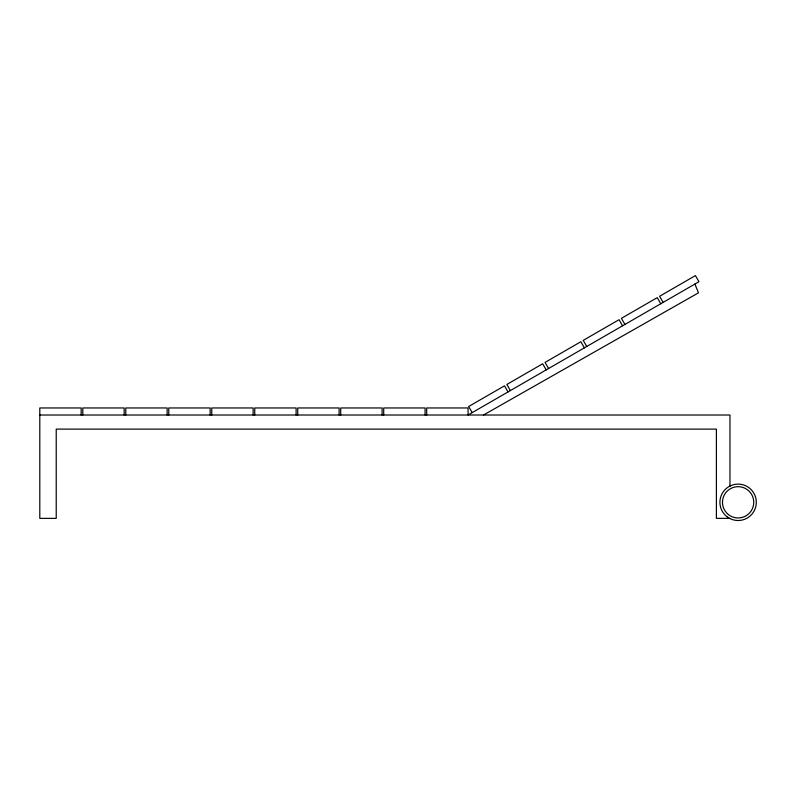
<?xml version="1.0" encoding="UTF-8"?>
<svg xmlns="http://www.w3.org/2000/svg" width="796" height="796" viewBox="0 0 796 796"><rect width="100%" height="100%" fill="white"/><g stroke="black" fill="none" stroke-linecap="round" stroke-linejoin="round"><path stroke-width="1.19" d="M483.52 415.014L698.5 292.829L694.868 284.063M39.8 415.014L729.962 415.014L729.962 486.376M729.962 518.365L716.4 518.365L716.4 429.114L56.227 429.114L56.227 518.365L39.8 518.365L39.8 407.96L81.162 407.96L81.162 415.014M663.118 302.39L659.595 296.281L695.415 275.595L698.948 281.704L468.058 415.014L468.058 407.96L426.696 407.96L426.696 415.014M660.76 303.754L657.237 297.644L621.407 318.33L624.94 324.44M622.572 325.803L619.049 319.694L583.229 340.37L586.752 346.479M584.393 347.842L580.861 341.733L545.041 362.419L548.563 368.528M546.205 369.891L542.683 363.782L506.853 384.468L510.385 390.577M508.017 391.94L504.495 385.831L468.675 406.517L472.197 412.617M425.074 415.014L425.074 407.96L383.702 407.96L383.702 415.014M382.08 415.014L382.08 407.96L340.718 407.96L340.718 415.014M339.096 415.014L339.096 407.96L297.724 407.96L297.724 415.014M296.102 415.014L296.102 407.96L254.74 407.96L254.74 415.014M253.118 415.014L253.118 407.96L211.756 407.96L211.756 415.014M210.134 415.014L210.134 407.96L168.762 407.96L168.762 415.014M167.14 415.014L167.14 407.96L125.778 407.96L125.778 415.014M124.156 415.014L124.156 407.96L82.784 407.96L82.784 415.014M726.768 516.544A18.199 18.199 0 0 0 756.11 505.022A18.199 18.199 0 0 0 731.464 485.371A18.199 18.199 0 0 0 726.768 516.544M728.37 514.544A15.631 15.631 0 0 0 753.573 504.644A15.631 15.631 0 0 0 732.4 487.759A15.631 15.631 0 0 0 728.37 514.544"/></g></svg>
